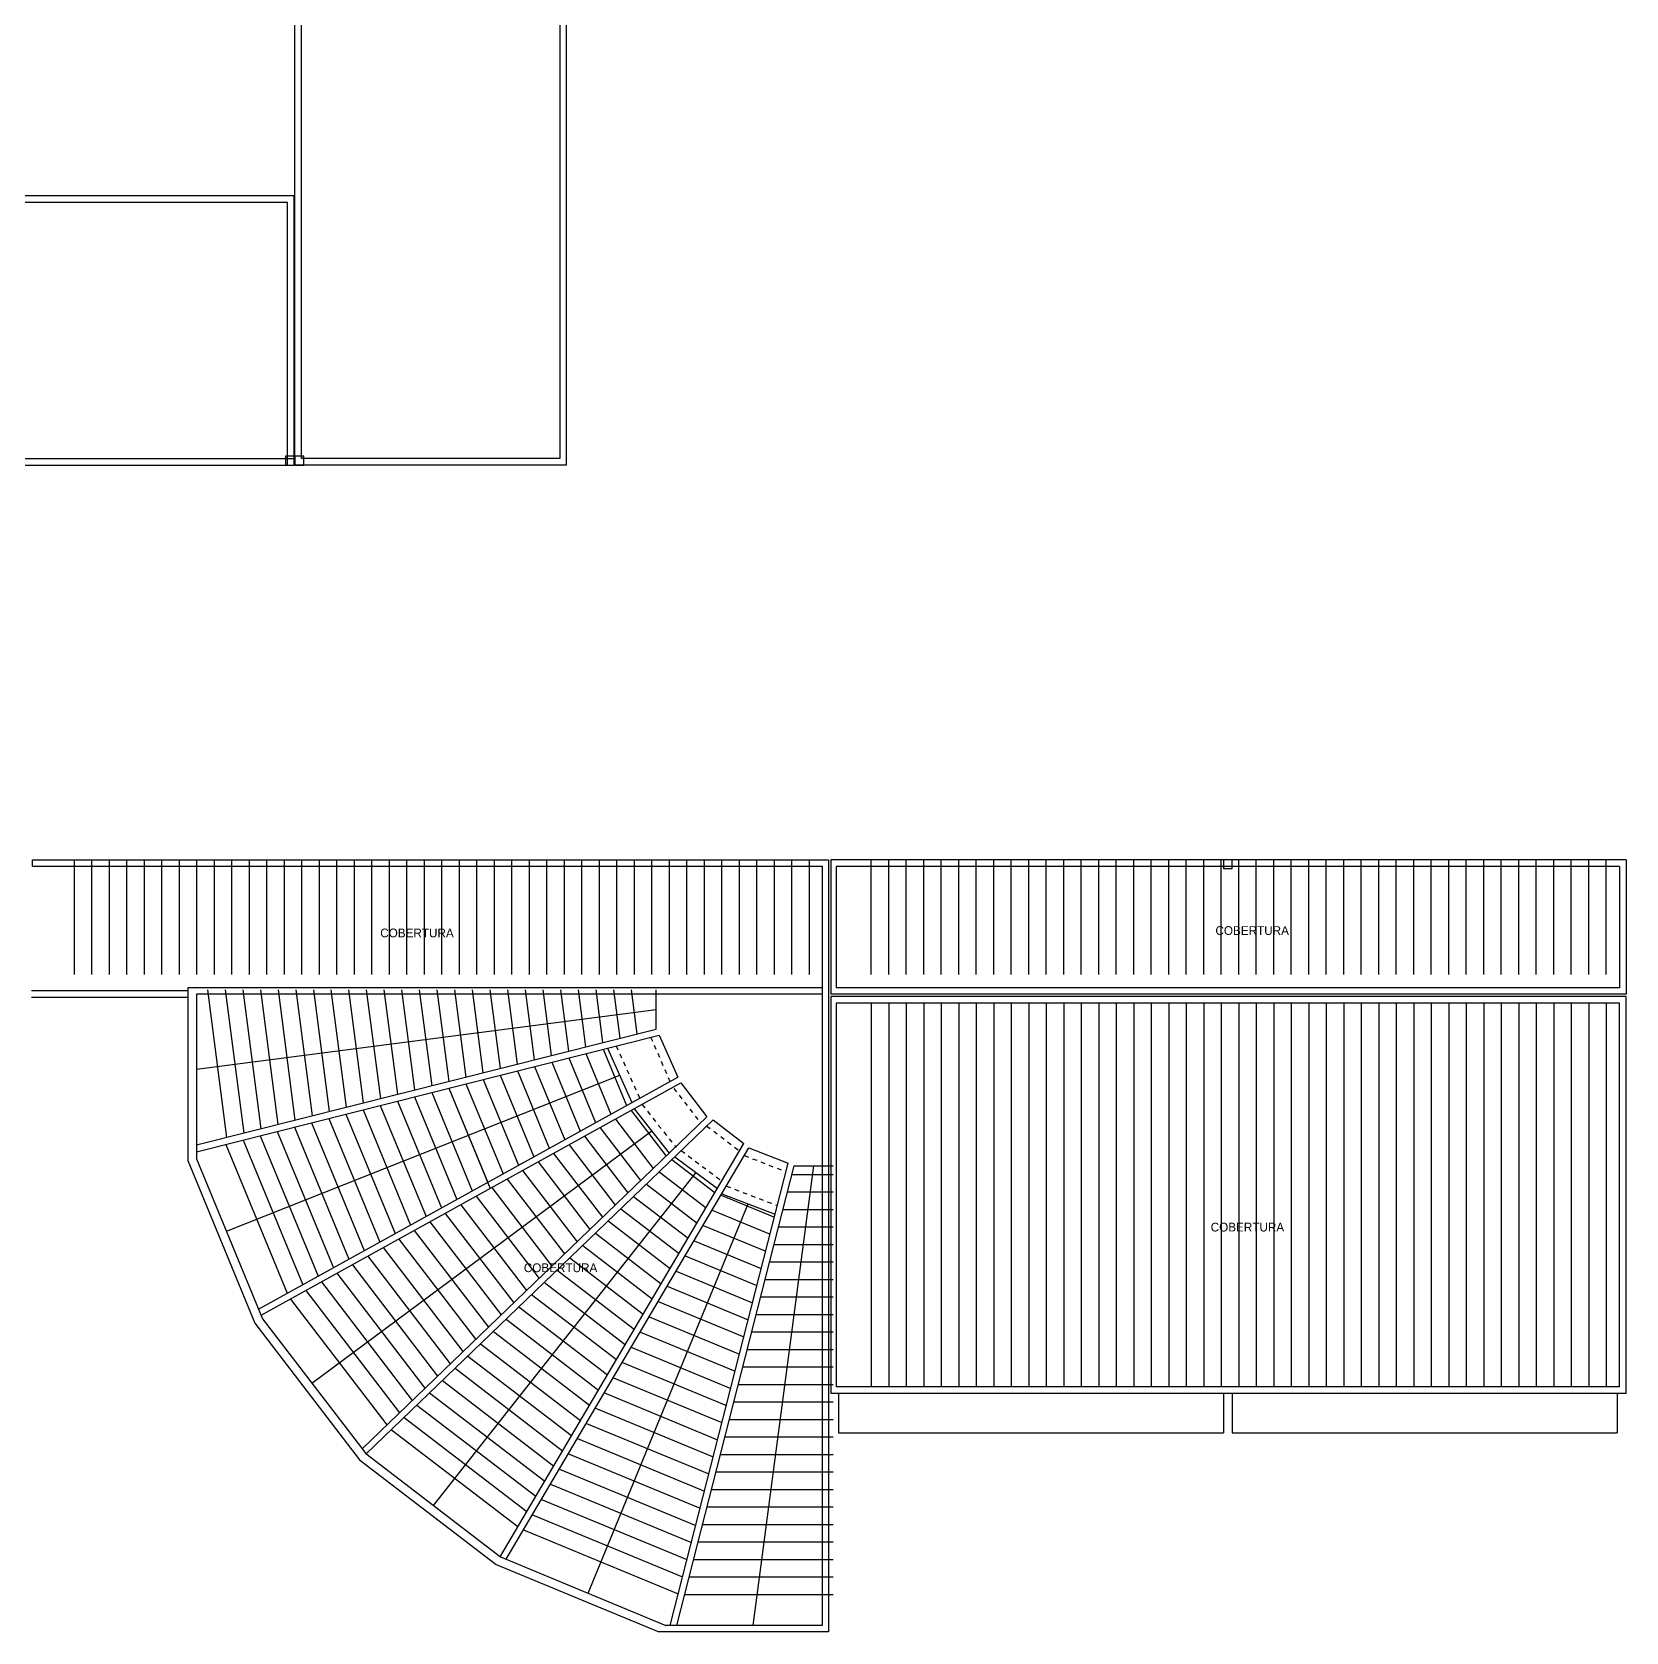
# Model space of a CAD drawing. Header units: centimetres. Extents: x -15 to 273, y 1 to 137.
# Drawn here: x 16.84 to 53.27, y 56.51 to 93.07 of the extents above; entities that cross this region are included whole.
import ezdxf

# ---------------------------------------------------------------- set-up
doc = ezdxf.new("R2010")
doc.units = ezdxf.units.CM
doc.header["$LTSCALE"] = 0.003
doc.header["$MEASUREMENT"] = 0
doc.linetypes.add('HIDDEN', pattern=[0.375, 0.25, -0.125])
for name, color, linetype in [('ALV', 2, 'CONTINUOUS'), ('COB', 1, 'CONTINUOUS'), ('ESQ', 1, 'CONTINUOUS'), ('ESTRUT', 2, 'CONTINUOUS'), ('PROJ', 1, 'HIDDEN')]:
    doc.layers.add(name, color=color, linetype=linetype)

msp = doc.modelspace()

# ---------------------------------------------------------------- linework, layer by layer
at = {"layer": 'ALV'}
for p, q in [((22.847, 83.177), (22.847, 107.155)), ((22.997, 83.327), (22.997, 107.005)), ((28.897, 95.327), (28.897, 83.327)), ((29.047, 95.177), (29.047, 83.177)), ((22.827, 89.327), (10.851, 89.327)), ((22.827, 83.177), (22.827, 89.327)), ((22.677, 89.177), (11.001, 89.177)), ((22.677, 83.177), (22.677, 89.177)), ((10.851, 83.177), (22.827, 83.177)), ((11.001, 83.327), (22.827, 83.327)), ((29.047, 83.177), (22.847, 83.177)), ((28.897, 83.327), (22.997, 83.327)), ((16.847, 74.157), (35.042, 74.157)), ((16.847, 74.007), (16.847, 74.157)), ((16.847, 74.007), (34.897, 74.007)), ((34.897, 74.007), (34.897, 56.657)), ((35.042, 74.157), (35.042, 56.507)), ((53.267, 74.151), (35.092, 74.151)), ((35.092, 74.151), (35.092, 71.082)), ((53.117, 74.001), (35.217, 74.001)), ((35.217, 74.001), (35.217, 71.232)), ((53.117, 74.001), (53.117, 71.232)), ((53.267, 74.151), (53.267, 71.082)), ((20.397, 71.157), (16.823, 71.157)), ((20.397, 71.007), (16.823, 71.007)), ((34.897, 71.232), (20.397, 71.232)), ((20.397, 71.232), (20.397, 67.284)), ((20.597, 71.157), (20.597, 71.157)), ((34.897, 71.082), (20.597, 71.082)), ((20.597, 71.082), (20.597, 67.323)), ((31.103, 70.286), (31.103, 71.182)), ((34.897, 71.157), (34.897, 62.332)), ((53.267, 71.082), (35.092, 71.082)), ((53.267, 71.032), (35.092, 71.032)), ((35.092, 71.032), (35.092, 61.957)), ((53.117, 71.232), (35.217, 71.232)), ((53.267, 61.957), (53.267, 71.032)), ((53.117, 70.882), (35.217, 70.882)), ((35.217, 70.882), (35.217, 62.107)), ((53.117, 62.107), (53.117, 70.882)), ((20.597, 67.638), (31.103, 70.286)), ((20.597, 67.483), (31.173, 70.149)), ((29.991, 69.851), (30.549, 68.608)), ((31.173, 70.149), (31.594, 69.186)), ((29.89, 69.826), (30.421, 68.538)), ((22.015, 63.885), (31.594, 69.186)), ((22.072, 63.745), (31.665, 69.055)), ((31.665, 69.055), (32.262, 68.282)), ((30.602, 68.466), (31.401, 67.453)), ((24.381, 60.694), (32.262, 68.282)), ((24.475, 60.576), (32.405, 68.211)), ((32.405, 68.211), (33.109, 67.672)), ((27.535, 58.228), (33.109, 67.672)), ((20.556, 67.333), (20.556, 67.333)), ((20.597, 67.323), (22.106, 63.664)), ((27.673, 58.168), (33.223, 67.571)), ((31.462, 67.303), (32.445, 66.548)), ((31.53, 67.369), (32.5, 66.641)), ((33.223, 67.571), (34.119, 67.218)), ((20.397, 67.284), (21.931, 63.563)), ((31.422, 56.657), (34.119, 67.218)), ((31.577, 56.657), (34.258, 67.157)), ((34.258, 67.157), (35.147, 67.157)), ((32.588, 66.494), (33.805, 65.99)), ((32.605, 66.523), (33.797, 66.067)), ((22.017, 63.724), (22.017, 63.724)), ((22.106, 63.664), (24.466, 60.583)), ((21.931, 63.563), (24.323, 60.44)), ((53.267, 61.957), (35.092, 61.957)), ((53.117, 62.107), (35.217, 62.107)), ((35.267, 61.957), (35.267, 61.057)), ((44.067, 61.957), (44.067, 61.057)), ((44.267, 61.957), (44.267, 61.057)), ((53.067, 61.957), (53.067, 61.057)), ((35.267, 61.057), (44.067, 61.057)), ((44.267, 61.057), (53.067, 61.057)), ((24.323, 60.44), (27.444, 58.046)), ((24.364, 60.618), (24.364, 60.618)), ((24.466, 60.583), (27.545, 58.221)), ((27.437, 58.228), (27.437, 58.228)), ((27.545, 58.221), (31.326, 56.657)), ((27.444, 58.046), (31.166, 56.507)), ((34.847, 56.707), (34.847, 56.707)), ((35.042, 56.507), (31.166, 56.507)), ((34.897, 56.657), (31.326, 56.657))]:
    msp.add_line(p, q, dxfattribs=at)
at = {"layer": 'COB'}
for p, q in [((17.797, 74.157), (17.797, 71.532)), ((18.197, 74.157), (18.197, 71.532)), ((18.597, 74.157), (18.597, 71.532)), ((18.597, 74.157), (18.597, 71.532)), ((18.997, 74.157), (18.997, 71.532)), ((19.397, 74.157), (19.397, 71.532)), ((19.797, 74.157), (19.797, 71.532)), ((20.197, 74.157), (20.197, 71.532)), ((20.597, 74.157), (20.597, 71.532)), ((20.997, 74.157), (20.997, 71.532)), ((21.397, 74.157), (21.397, 71.532)), ((21.797, 74.157), (21.797, 71.532)), ((22.197, 74.157), (22.197, 71.532)), ((22.597, 74.157), (22.597, 71.532)), ((22.997, 74.157), (22.997, 71.532)), ((23.397, 74.157), (23.397, 71.532)), ((23.797, 74.157), (23.797, 71.532)), ((24.197, 74.157), (24.197, 71.532)), ((24.597, 74.157), (24.597, 71.532)), ((24.997, 74.157), (24.997, 71.532)), ((25.397, 74.157), (25.397, 71.532)), ((25.797, 74.157), (25.797, 71.532)), ((26.197, 74.157), (26.197, 71.532)), ((26.597, 74.157), (26.597, 71.532)), ((26.997, 74.157), (26.997, 71.532)), ((27.397, 74.157), (27.397, 71.532)), ((27.797, 74.157), (27.797, 71.532)), ((28.197, 74.157), (28.197, 71.532)), ((28.597, 74.157), (28.597, 71.532)), ((28.997, 74.157), (28.997, 71.532)), ((29.397, 74.157), (29.397, 71.532)), ((29.797, 74.157), (29.797, 71.532)), ((30.197, 74.157), (30.197, 71.532)), ((30.597, 74.157), (30.597, 71.532)), ((30.997, 74.157), (30.997, 71.532)), ((31.397, 74.157), (31.397, 71.532)), ((31.797, 74.157), (31.797, 71.532)), ((32.197, 74.157), (32.197, 71.532)), ((32.597, 74.157), (32.597, 71.532)), ((32.997, 74.157), (32.997, 71.532)), ((33.397, 74.157), (33.397, 71.532)), ((33.797, 74.157), (33.797, 71.532)), ((34.197, 74.157), (34.197, 71.532)), ((34.597, 74.157), (34.597, 71.532)), ((36.017, 71.532), (36.017, 74.151)), ((36.417, 71.532), (36.417, 74.151)), ((36.817, 71.532), (36.817, 74.151)), ((37.217, 71.532), (37.217, 74.151)), ((37.617, 71.532), (37.617, 74.151)), ((38.017, 71.532), (38.017, 74.151)), ((38.417, 71.532), (38.417, 74.151)), ((38.817, 71.532), (38.817, 74.151)), ((39.217, 71.532), (39.217, 74.151)), ((39.617, 71.532), (39.617, 74.151)), ((40.017, 71.532), (40.017, 74.151)), ((40.417, 71.532), (40.417, 74.151)), ((40.817, 71.532), (40.817, 74.151)), ((41.217, 71.532), (41.217, 74.151)), ((41.617, 71.532), (41.617, 74.151)), ((42.017, 71.532), (42.017, 74.151)), ((42.417, 71.532), (42.417, 74.151)), ((42.817, 71.532), (42.817, 74.151)), ((43.217, 71.532), (43.217, 74.151)), ((43.617, 71.532), (43.617, 74.151)), ((44.017, 71.532), (44.017, 74.151)), ((44.417, 71.532), (44.417, 74.151)), ((44.817, 71.532), (44.817, 74.151)), ((45.217, 71.532), (45.217, 74.151)), ((45.617, 71.532), (45.617, 74.151)), ((46.017, 71.532), (46.017, 74.151)), ((46.417, 71.532), (46.417, 74.151)), ((46.817, 71.532), (46.817, 74.151)), ((47.217, 71.532), (47.217, 74.151)), ((47.617, 71.532), (47.617, 74.151)), ((48.017, 71.532), (48.017, 74.151)), ((48.417, 71.532), (48.417, 74.151)), ((48.817, 71.532), (48.817, 74.151)), ((49.217, 71.532), (49.217, 74.151)), ((49.617, 71.532), (49.617, 74.151)), ((50.017, 71.532), (50.017, 74.151)), ((50.417, 71.532), (50.417, 74.151)), ((50.817, 71.532), (50.817, 74.151)), ((51.217, 71.532), (51.217, 74.151)), ((51.617, 71.532), (51.617, 74.151)), ((51.617, 71.532), (51.617, 74.151)), ((52.017, 71.532), (52.017, 74.151)), ((52.417, 71.532), (52.417, 74.151)), ((52.817, 71.532), (52.817, 74.151)), ((20.847, 71.182), (21.284, 67.811)), ((21.25, 71.182), (21.675, 67.91)), ((21.654, 71.182), (22.065, 68.008)), ((22.057, 71.182), (22.456, 68.106)), ((22.46, 71.182), (22.847, 68.205)), ((22.864, 71.182), (23.237, 68.303)), ((23.267, 71.182), (23.628, 68.402)), ((23.67, 71.182), (24.018, 68.5)), ((24.074, 71.182), (24.409, 68.599)), ((24.477, 71.182), (24.799, 68.697)), ((24.88, 71.182), (25.19, 68.796)), ((25.284, 71.182), (25.581, 68.894)), ((25.687, 71.182), (25.971, 68.993)), ((26.09, 71.182), (26.362, 69.091)), ((26.494, 71.182), (26.752, 69.189)), ((26.897, 71.182), (27.143, 69.288)), ((27.3, 71.182), (27.534, 69.386)), ((27.704, 71.182), (27.924, 69.485)), ((28.107, 71.182), (28.315, 69.583)), ((28.511, 71.182), (28.705, 69.682)), ((28.914, 71.182), (29.096, 69.78)), ((29.317, 71.182), (29.486, 69.879)), ((29.721, 71.182), (29.877, 69.977)), ((30.124, 71.182), (30.268, 70.075)), ((30.527, 71.182), (30.658, 70.174)), ((20.597, 69.37), (31.103, 70.734)), ((36.017, 70.882), (36.017, 62.107)), ((36.417, 70.882), (36.417, 62.107)), ((36.817, 70.882), (36.817, 62.107)), ((37.217, 70.882), (37.217, 62.107)), ((37.617, 70.882), (37.617, 62.107)), ((38.017, 70.882), (38.017, 62.107)), ((38.417, 70.882), (38.417, 62.107)), ((38.817, 70.882), (38.817, 62.107)), ((39.217, 70.882), (39.217, 62.107)), ((39.617, 70.882), (39.617, 62.107)), ((40.017, 70.882), (40.017, 62.107)), ((40.417, 70.882), (40.417, 62.107)), ((40.817, 70.882), (40.817, 62.107)), ((41.217, 70.882), (41.217, 62.107)), ((41.617, 70.882), (41.617, 62.107)), ((42.017, 70.882), (42.017, 62.107)), ((42.417, 70.882), (42.417, 62.107)), ((42.817, 70.882), (42.817, 62.107)), ((43.217, 70.882), (43.217, 62.107)), ((43.617, 70.882), (43.617, 62.107)), ((44.017, 70.882), (44.017, 62.107)), ((44.417, 70.882), (44.417, 62.107)), ((44.817, 70.882), (44.817, 62.107)), ((45.217, 70.882), (45.217, 62.107)), ((45.617, 70.882), (45.617, 62.107)), ((46.017, 70.882), (46.017, 62.107)), ((46.417, 70.882), (46.417, 62.107)), ((46.817, 70.882), (46.817, 62.107)), ((47.217, 70.882), (47.217, 62.107)), ((47.617, 70.882), (47.617, 62.107)), ((48.017, 70.882), (48.017, 62.107)), ((48.417, 70.882), (48.417, 62.107)), ((48.817, 70.882), (48.817, 62.107)), ((49.217, 70.882), (49.217, 62.107)), ((49.617, 70.882), (49.617, 62.107)), ((50.017, 70.882), (50.017, 62.107)), ((50.417, 70.882), (50.417, 62.107)), ((50.817, 70.882), (50.817, 62.107)), ((51.217, 70.882), (51.217, 62.107)), ((51.617, 70.882), (51.617, 62.107)), ((52.017, 70.882), (52.017, 62.107)), ((52.417, 70.882), (52.417, 62.107)), ((52.817, 70.882), (52.817, 62.107)), ((28.714, 69.529), (29.364, 67.953)), ((29.106, 69.628), (29.717, 68.148)), ((29.498, 69.727), (30.069, 68.343)), ((21.28, 65.666), (30.27, 69.23)), ((27.147, 69.134), (27.955, 67.173)), ((27.538, 69.233), (28.307, 67.368)), ((27.93, 69.332), (28.66, 67.563)), ((28.322, 69.43), (29.012, 67.758)), ((25.971, 68.838), (26.898, 66.588)), ((25.971, 68.838), (26.898, 66.588)), ((26.363, 68.937), (27.251, 66.783)), ((26.363, 68.937), (27.308, 66.643)), ((26.363, 68.937), (27.251, 66.783)), ((26.363, 68.937), (27.251, 66.783)), ((26.755, 69.035), (27.603, 66.978)), ((24.403, 68.443), (25.489, 65.808)), ((24.795, 68.541), (25.842, 66.003)), ((25.187, 68.64), (26.194, 66.198)), ((25.187, 68.64), (26.194, 66.198)), ((25.579, 68.739), (26.546, 66.393)), ((30.527, 68.425), (31.327, 67.381)), ((22.835, 68.047), (24.08, 65.028)), ((23.227, 68.146), (24.432, 65.223)), ((23.619, 68.245), (24.785, 65.418)), ((24.011, 68.344), (25.137, 65.613)), ((29.82, 68.033), (30.747, 66.823)), ((30.173, 68.229), (31.037, 67.102)), ((21.268, 67.652), (22.671, 64.248)), ((21.66, 67.751), (23.023, 64.443)), ((22.051, 67.85), (23.376, 64.638)), ((22.443, 67.949), (23.728, 64.833)), ((23.23, 62.196), (31.001, 67.96)), ((29.466, 67.837), (30.457, 66.544)), ((28.758, 67.446), (29.877, 65.985)), ((29.112, 67.641), (30.167, 66.265)), ((26.014, 59.395), (32.015, 67.005)), ((28.05, 67.054), (29.297, 65.427)), ((28.404, 67.25), (29.587, 65.706)), ((31.17, 67.023), (32.241, 66.201)), ((33.322, 56.657), (34.702, 67.157)), ((35.147, 66.957), (34.207, 66.957)), ((27.343, 66.662), (28.717, 64.869)), ((27.697, 66.858), (29.007, 65.148)), ((30.879, 66.742), (32.036, 65.854)), ((35.147, 66.557), (34.105, 66.557)), ((26.635, 66.271), (28.137, 64.31)), ((26.989, 66.466), (28.427, 64.589)), ((29.544, 57.394), (33.201, 66.295)), ((30.587, 66.461), (31.831, 65.507)), ((25.927, 65.879), (27.557, 63.752)), ((26.281, 66.075), (27.847, 64.031)), ((30.004, 65.9), (31.421, 64.813)), ((30.296, 66.181), (31.626, 65.16)), ((32.382, 66.146), (33.705, 65.599)), ((35.147, 66.157), (34.002, 66.157)), ((25.22, 65.487), (26.977, 63.193)), ((25.573, 65.683), (27.267, 63.472)), ((29.713, 65.62), (31.217, 64.466)), ((32.177, 65.798), (33.605, 65.207)), ((32.177, 65.798), (33.605, 65.207)), ((35.147, 65.757), (33.9, 65.757)), ((24.512, 65.095), (26.397, 62.635)), ((24.866, 65.291), (26.687, 62.914)), ((29.422, 65.339), (31.012, 64.119)), ((31.766, 65.102), (33.405, 64.424)), ((31.972, 65.45), (33.505, 64.816)), ((35.147, 65.357), (33.798, 65.357)), ((24.158, 64.9), (26.107, 62.356)), ((28.839, 64.778), (30.602, 63.425)), ((29.13, 65.058), (30.807, 63.772)), ((31.561, 64.754), (33.305, 64.033)), ((31.561, 64.754), (33.305, 64.033)), ((35.147, 64.957), (33.696, 64.957)), ((23.45, 64.508), (25.527, 61.797)), ((23.804, 64.704), (25.817, 62.076)), ((28.547, 64.497), (30.397, 63.078)), ((31.356, 64.407), (33.206, 63.641)), ((35.147, 64.557), (33.594, 64.557)), ((22.743, 64.116), (24.947, 61.239)), ((23.096, 64.312), (25.237, 61.518)), ((28.256, 64.217), (30.192, 62.731)), ((31.15, 64.059), (33.106, 63.25)), ((35.147, 64.157), (33.492, 64.157)), ((27.673, 63.655), (29.783, 62.037)), ((27.965, 63.936), (29.988, 62.384)), ((30.945, 63.711), (33.006, 62.858)), ((35.147, 63.757), (33.39, 63.757)), ((27.382, 63.375), (29.578, 61.69)), ((30.74, 63.363), (32.906, 62.467)), ((35.147, 63.357), (33.288, 63.357)), ((27.09, 63.094), (29.373, 61.343)), ((30.534, 63.015), (32.806, 62.075)), ((35.147, 62.957), (33.186, 62.957)), ((26.508, 62.533), (28.964, 60.649)), ((26.799, 62.814), (29.168, 60.996)), ((30.329, 62.667), (32.706, 61.684)), ((35.147, 62.557), (33.083, 62.557)), ((26.216, 62.253), (28.759, 60.302)), ((30.124, 62.319), (32.606, 61.292)), ((25.925, 61.972), (28.554, 59.955)), ((29.918, 61.971), (32.506, 60.901)), ((35.147, 62.157), (32.981, 62.157)), ((25.633, 61.691), (28.349, 59.608)), ((29.713, 61.623), (32.406, 60.509)), ((35.147, 61.757), (32.879, 61.757)), ((25.05, 61.13), (27.94, 58.914)), ((25.342, 61.411), (28.144, 59.261)), ((29.507, 61.275), (32.306, 60.118)), ((35.147, 61.357), (32.777, 61.357)), ((29.302, 60.927), (32.206, 59.726)), ((35.147, 60.957), (32.675, 60.957)), ((29.097, 60.579), (32.106, 59.335)), ((35.147, 60.557), (32.573, 60.557)), ((35.147, 60.557), (32.573, 60.557)), ((28.891, 60.231), (32.006, 58.943)), ((35.147, 60.157), (32.471, 60.157)), ((28.686, 59.883), (31.906, 58.552)), ((35.147, 59.757), (32.369, 59.757)), ((28.481, 59.536), (31.806, 58.16)), ((35.147, 59.357), (32.266, 59.357)), ((28.275, 59.188), (31.706, 57.769)), ((35.147, 58.957), (32.164, 58.957)), ((28.07, 58.84), (31.606, 57.377)), ((35.147, 58.557), (32.062, 58.557)), ((35.147, 58.157), (31.96, 58.157)), ((35.147, 57.757), (31.858, 57.757)), ((35.147, 57.357), (31.756, 57.357))]:
    msp.add_line(p, q, dxfattribs=at)
at = {"layer": 'ESQ'}
msp.add_line((53.067, 61.957), (53.067, 61.907), dxfattribs=at)
at = {"layer": 'ESTRUT'}
for points in [[(22.827, 83.377), (22.627, 83.377), (22.627, 83.177), (22.827, 83.177)], [(23.047, 83.377), (22.847, 83.377), (22.847, 83.177), (23.047, 83.177)], [(44.267, 74.157), (44.067, 74.157), (44.067, 73.957), (44.267, 73.957)]]:
    msp.add_lwpolyline(points, close=True, dxfattribs=at)
at = {"layer": 'PROJ'}
for p, q in [((30.188, 69.901), (30.725, 68.705)), ((30.976, 70.099), (31.418, 69.089)), ((31.507, 68.932), (32.104, 68.16)), ((30.779, 68.564), (31.558, 67.577)), ((32.259, 68.071), (33.007, 67.499)), ((31.676, 67.509), (32.602, 66.814)), ((33.12, 67.397), (34.069, 67.023)), ((32.708, 66.698), (33.868, 66.254))]:
    msp.add_line(p, q, dxfattribs=at)

# ---------------------------------------------------------------- texts
at = {"layer": 'ALV'}
for p in [(24.796, 72.383), (43.884, 72.438), (43.775, 65.66), (28.078, 64.731)]:
    msp.add_text('COBERTURA', height=0.2, dxfattribs=at).set_placement(p)

doc.saveas('drawing.dxf')
